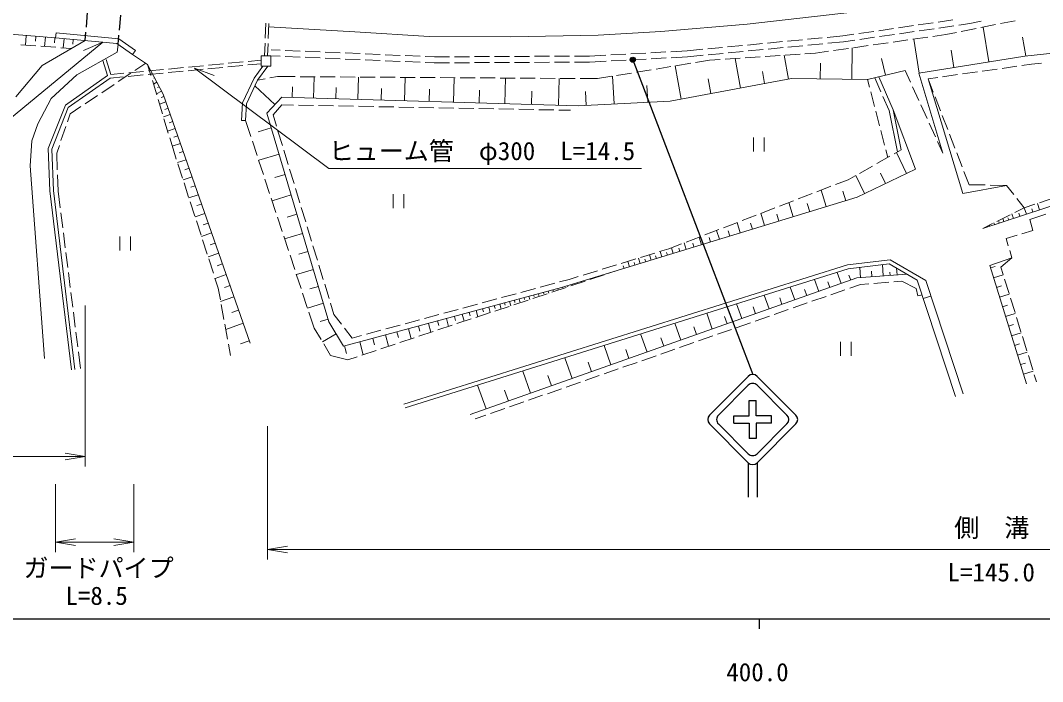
# Model space of a CAD drawing. Units: millimetres, scale not verified. Extents: x 40000 to 680000, y 20000 to 380000.
# Drawn here: x 394199 to 496328, y 198715 to 264798 of the extents above; entities that cross this region are included whole.
import ezdxf
from ezdxf.enums import TextEntityAlignment as Align

# ---------------------------------------------------------------- set-up
doc = ezdxf.new("R2010")
doc.units = ezdxf.units.MM
doc.header["$LTSCALE"] = 1000
doc.header["$PDMODE"] = 32
doc.header["$PDSIZE"] = 500
for name, color, linetype, lineweight in [('M-STR-HTXT', 7, 'Continuous', 13), ('M-STR-STR1', 1, 'Continuous', 25), ('M-STR-STRC', 7, 'Continuous', 25), ('M-TTL-BAND', 7, 'Continuous', 25), ('M-WORK', 1, 'Continuous', 13)]:
    doc.layers.add(name, color=color, linetype=linetype, lineweight=lineweight)
doc.styles.add('ＭＳ ゴシック', font='')
doc.styles.get('ＭＳ ゴシック').set_extended_font_data('MS Gothic')

# ---------------------------------------------------------------- blocks, each defined once
blk = doc.blocks.new('open_arrow')
at = {"color": 0, "linetype": 'Continuous', "lineweight": -2}
blk.add_lwpolyline([(7.5, 1.25), (0, 0), (7.5, -1.25)], dxfattribs=at)

msp = doc.modelspace()

# ---------------------------------------------------------------- linework, layer by layer
at = {"layer": 'M-STR-HTXT'}
for p, q in [((402441, 262617), (400516, 261808)), ((411590, 260025), (413551, 259308)), ((400678, 236307), (400678, 220202)), ((418893, 224250), (418893, 210930)), ((190234, 221202), (400678, 221202)), ((397712, 218439), (397712, 211655)), ((405534, 218439), (405534, 211655)), ((397712, 212655), (405534, 212655)), ((418893, 211930), (563505, 211930))]:
    msp.add_line(p, q, dxfattribs=at)
for points in [[(402441, 262617), (375000, 240000), (332500, 240000)], [(411590, 260025), (425000, 250000), (456250, 250000)]]:
    msp.add_lwpolyline(points, dxfattribs=at)
at = {"layer": 'M-STR-STR1'}
for p, q in [((400788, 264132), (400910, 265627)), ((404090, 263815), (404222, 265309)), ((400678, 262780), (400747, 263633)), ((403965, 262403), (404046, 263317))]:
    msp.add_line(p, q, dxfattribs=at)
at = {"layer": 'M-STR-STRC'}
for p, q in [((455376, 260869), (467366, 229407)), ((466920, 229222), (463052, 225353)), ((467812, 229222), (471680, 225353)), ((463943, 225353), (466920, 228330)), ((467812, 228330), (470789, 225353)), ((467013, 225261), (467013, 226799)), ((467013, 226799), (467719, 226799)), ((467719, 225261), (467719, 226799)), ((465474, 225261), (467013, 225261)), ((465474, 224554), (465474, 225261)), ((469258, 225261), (467719, 225261)), ((469258, 224554), (469258, 225261)), ((463052, 224462), (466920, 220593)), ((463943, 224462), (466920, 221485)), ((465474, 224554), (467013, 224554)), ((467013, 224554), (467013, 223016)), ((469258, 224554), (467719, 224554)), ((467719, 224554), (467719, 223016)), ((471680, 224462), (467812, 220593)), ((467812, 221485), (470789, 224462)), ((467719, 223016), (467013, 223016)), ((466920, 220593), (466920, 217153)), ((467812, 220593), (467812, 217153))]:
    msp.add_line(p, q, dxfattribs=at)
for radius in [250, 200, 150, 100, 50, 20]:
    msp.add_circle((455376, 260869), radius, dxfattribs=at)
for centre, start, end in [((467366, 228776), 45, 135), ((467366, 227884), 44.99985, 135), ((463498, 224908), 135, 225), ((464389, 224908), 135, 225.00005), ((470343, 224908), 315.00011, 44.99984), ((471235, 224908), 315, 45), ((467366, 221931), 225.00005, 315.00011), ((467366, 221039), 225, 315)]:
    msp.add_arc(centre, 631, start, end, dxfattribs=at)
msp.add_point((455376, 260869), dxfattribs=at)
at = {"layer": 'M-TTL-BAND'}
for p, q in [((40000, 205000), (579000, 205000)), ((468000, 205000), (468000, 204000))]:
    msp.add_line(p, q, dxfattribs=at)
at = {"layer": 'M-WORK'}
for p, q in [((561966, 267312), (490368, 244016)), ((466804, 264427), (478792, 265786)), ((483913, 264348), (485397, 264562)), ((485892, 264634), (487377, 264849)), ((489078, 264489), (490189, 264723)), ((492133, 264475), (493603, 264770)), ((389777, 263712), (397712, 263055)), ((397758, 263553), (397712, 263055)), ((397758, 263553), (404023, 262972)), ((418657, 263010), (418713, 264509)), ((418957, 262999), (419012, 264498)), ((419000, 264165), (427615, 263655)), ((427615, 263655), (435048, 263202)), ((451911, 263309), (458199, 263682)), ((458199, 263682), (466804, 264427)), ((477975, 263488), (479459, 263703)), ((479954, 263775), (481439, 263990)), ((481933, 264061), (483418, 264276)), ((482022, 263468), (483506, 263683)), ((484001, 263754), (485486, 263969)), ((485980, 264041), (487465, 264255)), ((486672, 263377), (487721, 263588)), ((487960, 264327), (489078, 264489)), ((488211, 263687), (489682, 263982)), ((490172, 264081), (491642, 264376)), ((490945, 260653), (490382, 264123)), ((394777, 263284), (394695, 262326)), ((395736, 263202), (395695, 262723)), ((396369, 260309), (400678, 262780)), ((396694, 263121), (396615, 262189)), ((397626, 263041), (397586, 262575)), ((397712, 263055), (403845, 262487)), ((398557, 262961), (398479, 262057)), ((399461, 262884), (399423, 262432)), ((403845, 262487), (405408, 261397)), ((404023, 262972), (405694, 261807)), ((418593, 261265), (418639, 262510)), ((418893, 261254), (418939, 262499)), ((435048, 263202), (443173, 263149)), ((443173, 263149), (451911, 263309)), ((466852, 262341), (468345, 262484)), ((468843, 262532), (470336, 262676)), ((470834, 262724), (472327, 262868)), ((472825, 262915), (474318, 263059)), ((474815, 263107), (476379, 263257)), ((474874, 262510), (476450, 262662)), ((476379, 263257), (477480, 263417)), ((476450, 262662), (477568, 262823)), ((478063, 262895), (479547, 263110)), ((479412, 262355), (480897, 262564)), ((480042, 263181), (481527, 263396)), ((481392, 262634), (482877, 262843)), ((483372, 262913), (484858, 263122)), ((484006, 259525), (483454, 262924)), ((485353, 263191), (486672, 263377)), ((494657, 261257), (494339, 263110)), ((494568, 261242), (509501, 262773)), ((394232, 262359), (395728, 262252)), ((396227, 262217), (397723, 262110)), ((398222, 262075), (399313, 261997)), ((399828, 259376), (403852, 261638)), ((403852, 261638), (403965, 262403)), ((405408, 261397), (405694, 261807)), ((419242, 261864), (420159, 261825)), ((420659, 261803), (422157, 261738)), ((422657, 261716), (424155, 261651)), ((424655, 261630), (426154, 261565)), ((426653, 261543), (428152, 261478)), ((428651, 261457), (430150, 261392)), ((455180, 261459), (456678, 261539)), ((457177, 261565), (458675, 261645)), ((459174, 261672), (460809, 261759)), ((460809, 261759), (462373, 261910)), ((462871, 261958), (464364, 262101)), ((462929, 261360), (464422, 261504)), ((464861, 262149), (466354, 262293)), ((464920, 261552), (466413, 261696)), ((466910, 261744), (468403, 261887)), ((468901, 261935), (470394, 262079)), ((470892, 262127), (472385, 262270)), ((472591, 261471), (473637, 261542)), ((472883, 262318), (474376, 262462)), ((473637, 261542), (474955, 261727)), ((475451, 261797), (476936, 262006)), ((477258, 258905), (477297, 262057)), ((477431, 262076), (478916, 262285)), ((487476, 260089), (487194, 261824)), ((402910, 259286), (402419, 260791)), ((403243, 259394), (402752, 260900)), ((405408, 261397), (406900, 260386)), ((406713, 260513), (405641, 259795)), ((412979, 260321), (414473, 260463)), ((414970, 260511), (416464, 260653)), ((416921, 260345), (418236, 260470)), ((416961, 260700), (418236, 260822)), ((419216, 261265), (418236, 261265)), ((418236, 261265), (418236, 260240)), ((419216, 260240), (419216, 261265)), ((419216, 261265), (420140, 261225)), ((420640, 261203), (422139, 261138)), ((422638, 261117), (424137, 261052)), ((424636, 261030), (426135, 260965)), ((426634, 260943), (428133, 260878)), ((428632, 260857), (430131, 260792)), ((430631, 260770), (432129, 260705)), ((430649, 261370), (432148, 261305)), ((432629, 260684), (434127, 260619)), ((432647, 261283), (434146, 261219)), ((434627, 260597), (435551, 260557)), ((434646, 261197), (435563, 261157)), ((435551, 260557), (437059, 260565)), ((435563, 261157), (437055, 261165)), ((437555, 261168), (439055, 261176)), ((437559, 260568), (439058, 260576)), ((439555, 261178), (441055, 261186)), ((439558, 260578), (441058, 260586)), ((441555, 261189), (443055, 261197)), ((441558, 260589), (443058, 260597)), ((443555, 261199), (445055, 261207)), ((443558, 260599), (445058, 260607)), ((445555, 261210), (447055, 261218)), ((445558, 260610), (447058, 260618)), ((447555, 261220), (449055, 261228)), ((447558, 260620), (449058, 260628)), ((449555, 261231), (451048, 261239)), ((449558, 260631), (451066, 260639)), ((451048, 261239), (452683, 261326)), ((451066, 260639), (452715, 260727)), ((453183, 261352), (454681, 261432)), ((453214, 260753), (454712, 260833)), ((455211, 260860), (456709, 260940)), ((457208, 260966), (458706, 261046)), ((459205, 261073), (460854, 261161)), ((459690, 260268), (461170, 260512)), ((460854, 261161), (462431, 261312)), ((461663, 260593), (463065, 260824)), ((463065, 260824), (464111, 260895)), ((464610, 260929), (466106, 261030)), ((466154, 258036), (465605, 260996)), ((466605, 261064), (468102, 261166)), ((468600, 261200), (470097, 261301)), ((470959, 258927), (470514, 261330)), ((470596, 261335), (472092, 261437)), ((474106, 258944), (474126, 260520)), ((480649, 259325), (480244, 260998)), ((483949, 259516), (494568, 261242)), ((495222, 260415), (496232, 260532)), ((393726, 257177), (396369, 260309)), ((403243, 259394), (404518, 259516)), ((405225, 259517), (403979, 258683)), ((405015, 259563), (406509, 259705)), ((406900, 260386), (408463, 257413)), ((407234, 259280), (406900, 260386)), ((406966, 259397), (408459, 259539)), ((407006, 259752), (408500, 259895)), ((407365, 259501), (407194, 259411)), ((408957, 259587), (410450, 259729)), ((408997, 259942), (410491, 260084)), ((410948, 259776), (412441, 259918)), ((410988, 260132), (412482, 260274)), ((412939, 259966), (414432, 260108)), ((414930, 260155), (416423, 260297)), ((417537, 259032), (418418, 260240)), ((417883, 258827), (418913, 260240)), ((418236, 260240), (419216, 260240)), ((453769, 259293), (455249, 259537)), ((455743, 259618), (457223, 259862)), ((457716, 259943), (459196, 260187)), ((460233, 256937), (459617, 260256)), ((468557, 258482), (468334, 259683)), ((478835, 258886), (482600, 259798)), ((482600, 259798), (483135, 258623)), ((486366, 251533), (483949, 259516)), ((488325, 259450), (489811, 259658)), ((490306, 259727), (491791, 259935)), ((492287, 260005), (493772, 260213)), ((494267, 260282), (495222, 260415)), ((397261, 257005), (399828, 259376)), ((398690, 256324), (402910, 259286)), ((398977, 256098), (403162, 259035)), ((403563, 258405), (402317, 257570)), ((403162, 259035), (404477, 259160)), ((404975, 259207), (406468, 259350)), ((407811, 257366), (407378, 258802)), ((407831, 258616), (407488, 258436)), ((407598, 259059), (407512, 259014)), ((416386, 256577), (417537, 259032)), ((416781, 256478), (417883, 258827)), ((417883, 258827), (418642, 258964)), ((419134, 259052), (419893, 259189)), ((419893, 259189), (421634, 259178)), ((422134, 259174), (423634, 259165)), ((423481, 257044), (423543, 259165)), ((424134, 259161), (425633, 259152)), ((426133, 259148), (427633, 259139)), ((427927, 256913), (427992, 259136)), ((428133, 259135), (429633, 259125)), ((430133, 259122), (431633, 259112)), ((432133, 259109), (433633, 259099)), ((432586, 256776), (432655, 259106)), ((434133, 259096), (435633, 259086)), ((436133, 259083), (437633, 259073)), ((437469, 256633), (437541, 259074)), ((438133, 259070), (439633, 259060)), ((440133, 259057), (441633, 259047)), ((442133, 259044), (443633, 259034)), ((442585, 256482), (442661, 259041)), ((444133, 259031), (445633, 259021)), ((446133, 259018), (447633, 259008)), ((447947, 256325), (448026, 259006)), ((448133, 259005), (449633, 258995)), ((450133, 258992), (451874, 258981)), ((451874, 258981), (453276, 259211)), ((453509, 256447), (453369, 259227)), ((459106, 256728), (471241, 258980)), ((463193, 257487), (462919, 258967)), ((471241, 258980), (478835, 258886)), ((478835, 258886), (479029, 258139)), ((480177, 257656), (479560, 259061)), ((479985, 259164), (481388, 255873)), ((484895, 258970), (485849, 259104)), ((488354, 247485), (484895, 258970)), ((484895, 258970), (485407, 257641)), ((486345, 259173), (487830, 259381)), ((408296, 257731), (407783, 257461)), ((408063, 258173), (407892, 258083)), ((408463, 257413), (417157, 232530)), ((419626, 256406), (417624, 258275)), ((421359, 257106), (421390, 258167)), ((425704, 256978), (425736, 258090)), ((430257, 256845), (430291, 258009)), ((435028, 256704), (435063, 257925)), ((440027, 256557), (440065, 257837)), ((445266, 256404), (445306, 257744)), ((450729, 256307), (450659, 257697)), ((456880, 256616), (456795, 258302)), ((479155, 257655), (479532, 256203)), ((483343, 258168), (483965, 256803)), ((395939, 254457), (397261, 257005)), ((401901, 257292), (400655, 256457)), ((408389, 255451), (407956, 256887)), ((408727, 256657), (408092, 256436)), ((408536, 257205), (408262, 257109)), ((416295, 254802), (416386, 256577)), ((416694, 254782), (416781, 256478)), ((418817, 255538), (420309, 257137)), ((419442, 255350), (420318, 256356)), ((420309, 257137), (449924, 256267)), ((420318, 256356), (421495, 256335)), ((449924, 256267), (459106, 256728)), ((480996, 255793), (480378, 257198)), ((484172, 256348), (484794, 254983)), ((485587, 257175), (486127, 255775)), ((396970, 252000), (398690, 256324)), ((397323, 251940), (398977, 256098)), ((399167, 255461), (398898, 254675)), ((400239, 256179), (399167, 255461)), ((409170, 255388), (408481, 255147)), ((408949, 256022), (408631, 255912)), ((425024, 234679), (418817, 255538)), ((419786, 254222), (419442, 255350)), ((421995, 256325), (423495, 256297)), ((423995, 256288), (425494, 256260)), ((425994, 256251), (427494, 256223)), ((427994, 256214), (429494, 256186)), ((429994, 256176), (431493, 256148)), ((431993, 256139), (433493, 256111)), ((433993, 256102), (435493, 256074)), ((435992, 256065), (437492, 256037)), ((437992, 256027), (439492, 255999)), ((439992, 255990), (441492, 255962)), ((441991, 255953), (443491, 255925)), ((443991, 255916), (445491, 255888)), ((445991, 255878), (447490, 255850)), ((447990, 255841), (449167, 255819)), ((479657, 255719), (480034, 254267)), ((481834, 251649), (480996, 255793)), ((481388, 255873), (483626, 249932)), ((482200, 251855), (481388, 255873)), ((395330, 252757), (395939, 254457)), ((408966, 253536), (408533, 254972)), ((409411, 254698), (409066, 254577)), ((416295, 254802), (416694, 254782)), ((416694, 254782), (417216, 253200)), ((485001, 254528), (485623, 253163)), ((486307, 255309), (486847, 253909)), ((398736, 254202), (398250, 252783)), ((409652, 254008), (408903, 253746)), ((419260, 254050), (417947, 253660)), ((420369, 252309), (419932, 253743)), ((480160, 253783), (480537, 252332)), ((487027, 253443), (487567, 252043)), ((395171, 250251), (395330, 252757)), ((398088, 252310), (397819, 251524)), ((409444, 251951), (409111, 253057)), ((410176, 252510), (409362, 252225)), ((409914, 253259), (409539, 253128)), ((417373, 252725), (417844, 251301)), ((467456, 253107), (467456, 251707)), ((468506, 251707), (468506, 253107)), ((485830, 252708), (486366, 251533)), ((397151, 247763), (396970, 252000)), ((397500, 247791), (397323, 251940)), ((397819, 251524), (397885, 249873)), ((409772, 250942), (409444, 251951)), ((410460, 251695), (410053, 251553)), ((420041, 251425), (418003, 250819)), ((420952, 250396), (420515, 251830)), ((480662, 251848), (480856, 251101)), ((482200, 251855), (481513, 251469)), ((482725, 249498), (481720, 251585)), ((487747, 251577), (488287, 250177)), ((396607, 230995), (395171, 250251)), ((410745, 250881), (409889, 250582)), ((410390, 249040), (409926, 250467)), ((418001, 250826), (418471, 249402)), ((479333, 250246), (478025, 249512)), ((481077, 251225), (479769, 250491)), ((397905, 249374), (397971, 247723)), ((411044, 250025), (410616, 249876)), ((420647, 249387), (419628, 249084)), ((421536, 248483), (421098, 249917)), ((477589, 249268), (476902, 248882)), ((478550, 247487), (477670, 249313)), ((483626, 249932), (477805, 247128)), ((480638, 248492), (480135, 249536)), ((488466, 249711), (488979, 248382)), ((411343, 249169), (410449, 248857)), ((411007, 247138), (410544, 248565)), ((411655, 248275), (411208, 248119)), ((418628, 248927), (419098, 247503)), ((475174, 248216), (473775, 247676)), ((476902, 248882), (475641, 248396)), ((492726, 248311), (488354, 247485)), ((488979, 248382), (490602, 248352)), ((491102, 248342), (492726, 248311)), ((492726, 248311), (493459, 247390)), ((399285, 229873), (397151, 247763)), ((399633, 229915), (397500, 247791)), ((397971, 247723), (398181, 246052)), ((411968, 247381), (411034, 247055)), ((421254, 247350), (419338, 246779)), ((422119, 246569), (421682, 248004)), ((431446, 247442), (431446, 246042)), ((432496, 246042), (432496, 247442)), ((473308, 247496), (471909, 246956)), ((474718, 246184), (474211, 247844)), ((476657, 246777), (476361, 247746)), ((411625, 245236), (411162, 246662)), ((412294, 246448), (411827, 246285)), ((419255, 247028), (419726, 245604)), ((477805, 247128), (448274, 238103)), ((471442, 246776), (470043, 246236)), ((471399, 245170), (470965, 246591)), ((473058, 245677), (472805, 246507)), ((493771, 246998), (494504, 246076)), ((494504, 246076), (495543, 246421)), ((496019, 245855), (495807, 246509)), ((496017, 246579), (497441, 247051)), ((398244, 245556), (398432, 244068)), ((412620, 245514), (411645, 245174)), ((419883, 245129), (420353, 243705)), ((421824, 245434), (420866, 245148)), ((422702, 244656), (422265, 246091)), ((467710, 245336), (466311, 244796)), ((469576, 246056), (468177, 245516)), ((468557, 244301), (468185, 245519)), ((469978, 244736), (469761, 245446)), ((491764, 244712), (493107, 245381)), ((493421, 245010), (493273, 245463)), ((493555, 245604), (494504, 246076)), ((494066, 245220), (493961, 245543)), ((494712, 245430), (494502, 246076)), ((495056, 244911), (496646, 245422)), ((495366, 245642), (495259, 245969)), ((412243, 243333), (411779, 244760)), ((412961, 244539), (412473, 244369)), ((423285, 242743), (422848, 244178)), ((465845, 244616), (464445, 244076)), ((466122, 243558), (465804, 244600)), ((467339, 243930), (467153, 244538)), ((490368, 244016), (491317, 244489)), ((491043, 244236), (491016, 244322)), ((491519, 244391), (491463, 244562)), ((491994, 244546), (491944, 244702)), ((492470, 244700), (492368, 245013)), ((492945, 244855), (492871, 245082)), ((495360, 243804), (495056, 244911)), ((398494, 243572), (398682, 242084)), ((404135, 243194), (404135, 241794)), ((405185, 241794), (405185, 243194)), ((413301, 243564), (412283, 243209)), ((420510, 243230), (420981, 241806)), ((422394, 243517), (420592, 242981)), ((462113, 243176), (460713, 242636)), ((462253, 242375), (462019, 243139)), ((463979, 243896), (462579, 243356)), ((463145, 242648), (463009, 243094)), ((464038, 242921), (463765, 243813)), ((465080, 243239), (464921, 243760)), ((492696, 242999), (493789, 243329)), ((494268, 243473), (495360, 243804)), ((412860, 241431), (412397, 242858)), ((413657, 242546), (413148, 242368)), ((423869, 240830), (423431, 242265)), ((460247, 242456), (458986, 241969)), ((459415, 241508), (459243, 242068)), ((460724, 241908), (460524, 242563)), ((461488, 242142), (461372, 242524)), ((492908, 242268), (492696, 242999)), ((398744, 241587), (398932, 240099)), ((414013, 241528), (412950, 241156)), ((421137, 241331), (421608, 239907)), ((422930, 241716), (422029, 241448)), ((456133, 240505), (455968, 241043)), ((457585, 241539), (456151, 241099)), ((457212, 240835), (457047, 241374)), ((457753, 241000), (457670, 241270)), ((458986, 241969), (458063, 241686)), ((458294, 241165), (458128, 241706)), ((458854, 241337), (458769, 241617)), ((460069, 241708), (459969, 242035)), ((491045, 240299), (493259, 241057)), ((492167, 240133), (493259, 241057)), ((493259, 241057), (493047, 241787)), ((413478, 239529), (413015, 240956)), ((414385, 240465), (413853, 240279)), ((424452, 238917), (424015, 240352)), ((432515, 226449), (476832, 240361)), ((453760, 240366), (452326, 239926)), ((455673, 240953), (454239, 240513)), ((454519, 240012), (454437, 240280)), ((455056, 240176), (454892, 240713)), ((455595, 240340), (455512, 240610)), ((456673, 240670), (456590, 240940)), ((476832, 240361), (481095, 240883)), ((476917, 239968), (481010, 240469)), ((478148, 239085), (478072, 240110)), ((480412, 239254), (480328, 240386)), ((481010, 240469), (483809, 238831)), ((481095, 240883), (484663, 238795)), ((481788, 239356), (481737, 240044)), ((494730, 228487), (491045, 240299)), ((491121, 240055), (491608, 240207)), ((492390, 239413), (492167, 240133)), ((398994, 239603), (399182, 238115)), ((413960, 238045), (413632, 239053)), ((414756, 239401), (413646, 239013)), ((421765, 239432), (422235, 238008)), ((423466, 239914), (421772, 239410)), ((432635, 226067), (476917, 239968)), ((439130, 225396), (477758, 239056)), ((449936, 239193), (449013, 238910)), ((451848, 239779), (450414, 239340)), ((451103, 238894), (452527, 239367)), ((453001, 239524), (453928, 239831)), ((476190, 238502), (475796, 239616)), ((477158, 238844), (476987, 239328)), ((477758, 239056), (482785, 239430)), ((479280, 239169), (479238, 239736)), ((481100, 239305), (481075, 239649)), ((491425, 239081), (492399, 239385)), ((414174, 236881), (413960, 238045)), ((415144, 238291), (414589, 238097)), ((423970, 238220), (423123, 237968)), ((425035, 237004), (424598, 238439)), ((448274, 238103), (426463, 232228)), ((445659, 238003), (444211, 237612)), ((447590, 238525), (446141, 238134)), ((447306, 237636), (448730, 238108)), ((447896, 238001), (447938, 237845)), ((449013, 238910), (448072, 238655)), ((448377, 238135), (448401, 238057)), ((448856, 238281), (448892, 238161)), ((449205, 238265), (450628, 238737)), ((449334, 238427), (449352, 238367)), ((449812, 238573), (449842, 238476)), ((450290, 238719), (450305, 238671)), ((471572, 236869), (471119, 238148)), ((473960, 237713), (473538, 238908)), ((475075, 238107), (474878, 238665)), ((477059, 238041), (478138, 238417)), ((478138, 238417), (478958, 238478)), ((479457, 238515), (480952, 238625)), ((481451, 238661), (482271, 238722)), ((482271, 238722), (483707, 237997)), ((483707, 237997), (483881, 237272)), ((483809, 238831), (487618, 227213)), ((484663, 238795), (488379, 227462)), ((491727, 238110), (492213, 238262)), ((492982, 237503), (492538, 238936)), ((399245, 237619), (399432, 236131)), ((415532, 237180), (414204, 236716)), ((422392, 237533), (422863, 236109)), ((441797, 236960), (440349, 236568)), ((443728, 237481), (442280, 237090)), ((444033, 236961), (444135, 236584)), ((444516, 237091), (444567, 236903)), ((444999, 237221), (445086, 236899)), ((445408, 237006), (446832, 237478)), ((445482, 237351), (445525, 237190)), ((445964, 237481), (446036, 237215)), ((446447, 237611), (446483, 237478)), ((446930, 237741), (446987, 237530)), ((447413, 237871), (447441, 237766)), ((469012, 235963), (468528, 237335)), ((470292, 236416), (470066, 237056)), ((472766, 237291), (472555, 237888)), ((473283, 236722), (474699, 237216)), ((475171, 237381), (476587, 237876)), ((483881, 237272), (484291, 237360)), ((484411, 236995), (485176, 237228)), ((492030, 237140), (493001, 237443)), ((493575, 235593), (493130, 237025)), ((414534, 234914), (414264, 236389)), ((424475, 236526), (422881, 236052)), ((425525, 235398), (425181, 236526)), ((439867, 236438), (438418, 236047)), ((440371, 235974), (440455, 235664)), ((440992, 236142), (441140, 235591)), ((441542, 236290), (441617, 236015)), ((441611, 235747), (443035, 236220)), ((442093, 236438), (442224, 235951)), ((442580, 236570), (442646, 236326)), ((443068, 236701), (443184, 236269)), ((443509, 236377), (444933, 236849)), ((443551, 236831), (443609, 236615)), ((466270, 234994), (465751, 236463)), ((467641, 235479), (467399, 236164)), ((471395, 236063), (472811, 236557)), ((492332, 236173), (492816, 236323)), ((399495, 235635), (399682, 234146)), ((415996, 235852), (415332, 235620)), ((423019, 235634), (423542, 234053)), ((424949, 234933), (424152, 234696)), ((426280, 234423), (425525, 235398)), ((436005, 235394), (434557, 235003)), ((437936, 235916), (436488, 235525)), ((436764, 235003), (436977, 234211)), ((437556, 235216), (437662, 234820)), ((437814, 234489), (439238, 234961)), ((438347, 235429), (438536, 234728)), ((439049, 235618), (439143, 235268)), ((439713, 235118), (441136, 235590)), ((439750, 235807), (439917, 235186)), ((463332, 233955), (462775, 235529)), ((464801, 234474), (464541, 235209)), ((467618, 234744), (469034, 235238)), ((469506, 235403), (470922, 235898)), ((492634, 235205), (493601, 235507)), ((494167, 233682), (493723, 235115)), ((414895, 232947), (414625, 234422)), ((416460, 234523), (414718, 233914)), ((423542, 234053), (424239, 232896)), ((426463, 232228), (425024, 234679)), ((427341, 233053), (426586, 234028)), ((432144, 234351), (430695, 233960)), ((434074, 234873), (432626, 234481)), ((432960, 233978), (433231, 232969)), ((433968, 234250), (434104, 233745)), ((434977, 234521), (435218, 233628)), ((435871, 234762), (435991, 234315)), ((435916, 233859), (437340, 234331)), ((460183, 232841), (459587, 234528)), ((461758, 233398), (461479, 234185)), ((463842, 233425), (465258, 233920)), ((465730, 234085), (467146, 234579)), ((492935, 234241), (493417, 234392)), ((399745, 233650), (399933, 232162)), ((425731, 233474), (424372, 232676)), ((428282, 233307), (427341, 233053)), ((430213, 233829), (428765, 233438)), ((429397, 233018), (429570, 232375)), ((430682, 233364), (430989, 232226)), ((431821, 233671), (431974, 233102)), ((432119, 232600), (433543, 233072)), ((434017, 233230), (435441, 233702)), ((456810, 231648), (456171, 233456)), ((458497, 232245), (458198, 233088)), ((461954, 232766), (463370, 233261)), ((493235, 233277), (494199, 233578)), ((494759, 231772), (494315, 233205)), ((415199, 231291), (414985, 232455)), ((417069, 232781), (416198, 232476)), ((424497, 232468), (425195, 231312)), ((426590, 232262), (426795, 231501)), ((428111, 232672), (428458, 231386)), ((430221, 231971), (431645, 232443)), ((453195, 230370), (452511, 232306)), ((455003, 231009), (454683, 231913)), ((458177, 231447), (459593, 231942)), ((460065, 232107), (461481, 232601)), ((476155, 232674), (476155, 231274)), ((477205, 231274), (477205, 232674)), ((493535, 232317), (494015, 232467)), ((399995, 231666), (400206, 229995)), ((425195, 231312), (426921, 230877)), ((426921, 230877), (427848, 231184)), ((428322, 231342), (429746, 231814)), ((449322, 229000), (448589, 231075)), ((456289, 230788), (457705, 231283)), ((493835, 231356), (494795, 231656)), ((495352, 229862), (494907, 231295)), ((451259, 229685), (450916, 230653)), ((452513, 229469), (453929, 229964)), ((454401, 230129), (455817, 230623)), ((494133, 230399), (494612, 230548)), ((445173, 227533), (444386, 229756)), ((447247, 228267), (446881, 229304)), ((450624, 228810), (452040, 229305)), ((494432, 229441), (495389, 229740)), ((495723, 228664), (495500, 229384)), ((440726, 225960), (439884, 228343)), ((442949, 226747), (442556, 227858)), ((446848, 227491), (448264, 227986)), ((448736, 228151), (450152, 228645)), ((444960, 226832), (446376, 227327)), ((441183, 225513), (442600, 226008)), ((443072, 226173), (444488, 226667)), ((439632, 224972), (440711, 225349))]:
    msp.add_line(p, q, dxfattribs=at)

# ---------------------------------------------------------------- block references
at = {"layer": 'M-STR-HTXT', "xscale": 267, "yscale": 267, "rotation": 180}
for p in [(400678, 221202), (405534, 212655)]:
    msp.add_blockref('open_arrow', p, dxfattribs=at)
at = {"layer": 'M-STR-HTXT', "xscale": 267, "yscale": 267}
for p in [(397712, 212655), (418893, 211930)]:
    msp.add_blockref('open_arrow', p, dxfattribs=at)

# ---------------------------------------------------------------- texts
at = {"layer": 'M-STR-HTXT', "style": 'ＭＳ ゴシック'}
msp.add_text('ヒューム管\u3000φ300\u3000L=14.5', height=1833, dxfattribs=at).set_placement((425000, 251750), align=Align.MIDDLE_LEFT)
for s, p in [('側\u3000溝', (491254, 214090)), ('ガードパイプ', (402007, 210066))]:
    msp.add_text(s, height=1833, dxfattribs=at).set_placement(p, align=Align.MIDDLE_CENTER)
for s, p in [('L=145.0', (491199, 208176)), ('L=8.5', (401807, 205830))]:
    msp.add_text(s, height=1833, dxfattribs=at).set_placement(p, align=Align.BOTTOM_CENTER)
at = {"layer": 'M-TTL-BAND', "style": 'ＭＳ ゴシック'}
msp.add_text('400.0', height=1833, dxfattribs=at).set_placement((467844, 198195), align=Align.BOTTOM_CENTER)

doc.saveas('drawing.dxf')
